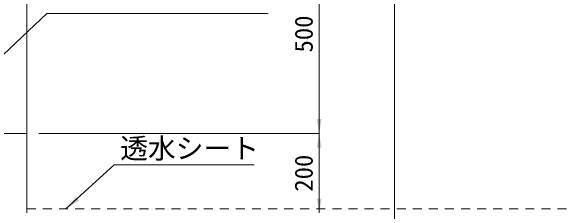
# Model space of a CAD drawing. Units: millimetres at full size, sheet at 1:30. Extents: x 47825 to 82541, y -23349 to -5561.
# Drawn here: x 64123 to 65515, y -10800 to -10295 of the extents above; entities that cross this region are included whole.
import ezdxf
from ezdxf.enums import TextEntityAlignment as Align

# ---------------------------------------------------------------- set-up
doc = ezdxf.new("R2010")
doc.units = ezdxf.units.MM
doc.header["$LTSCALE"] = 30
doc.linetypes.add('USER1', pattern=[1.35, 0.75, -0.6])
for name, color, linetype, lineweight in [('ハッチング', 7, 'Continuous', 5), ('寸法線', 7, 'Continuous', 9), ('本体', 2, 'USER1', 13)]:
    doc.layers.add(name, color=color, linetype=linetype, lineweight=lineweight)
doc.styles.add('ＭＳ ゴシック', font='')
doc.styles.get('ＭＳ ゴシック').set_extended_font_data('MS Gothic')

# ---------------------------------------------------------------- blocks, each defined once
blk = doc.blocks.new('filled_arrow')
at = {"color": 0, "linetype": 'Continuous', "lineweight": -2}
blk.add_solid([(7.5, 1.25), (0, 0), (7.5, -1.25)], dxfattribs=at)

msp = doc.modelspace()

# ---------------------------------------------------------------- linework, layer by layer
at = {"layer": 'ハッチング', "linetype": 'USER1', "lineweight": 9}
msp.add_lwpolyline([(64162.47, -10792.72), (65653.65, -10792.72), (64543.65, -13012.72), (62381.29, -13012.72), (61271.29, -10792.72), (62762.47, -10792.72)], dxfattribs=at)
at = {"layer": '寸法線'}
for p, q in [((64898.68, -10102.72), (64898.68, -10602.72)), ((65088.14, -10102.72), (65088.14, -12702.72)), ((64192.47, -10602.72), (64898.68, -10602.72)), ((64192.47, -10602.72), (64898.68, -10602.72)), ((64898.68, -10602.72), (64898.68, -10802.72))]:
    msp.add_line(p, q, dxfattribs=at)
for points in [[(63712.47, -10773.13), (64212.78, -10301.23), (64770.52, -10301.23)], [(64260.96, -10792.72), (64382.41, -10682.07), (64735.12, -10682.07)]]:
    msp.add_lwpolyline(points, dxfattribs=at)
at = {"layer": '本体', "linetype": 'Continuous'}
for p, q in [((64162.47, -10108.72), (64162.47, -10602.72)), ((62762.47, -10602.72), (64162.47, -10602.72)), ((64077.47, -10602.72), (64162.47, -10602.72)), ((64162.47, -10602.72), (64162.47, -10802.72))]:
    msp.add_line(p, q, dxfattribs=at)

# ---------------------------------------------------------------- block references
at = {"layer": '寸法線'}
for p, xscale, yscale, rotation in [((64898.68, -10602.72), 4.8, 4.8, 90), ((64898.68, -10602.72), 4.8, 4.8, 270), ((64260.96, -10792.72), 5.2, 5.2, 42.3), ((64898.68, -10802.72), 4.8, 4.8, 90)]:
    msp.add_blockref('filled_arrow', p, dxfattribs=dict(at, xscale=xscale, yscale=yscale, rotation=rotation))

# ---------------------------------------------------------------- texts
at = {"layer": '寸法線', "style": 'ＭＳ ゴシック'}
for s, p in [('500', (64859.68, -10352.72)), ('200', (64859.68, -10702.72))]:
    msp.add_text(s, height=45.57, rotation=90, dxfattribs=at).set_placement(p, align=Align.MIDDLE_CENTER)
msp.add_text('透水シート', height=51.27, dxfattribs=at).set_placement((64397.41, -10614.53), align=Align.TOP_LEFT)

doc.saveas('drawing.dxf')
